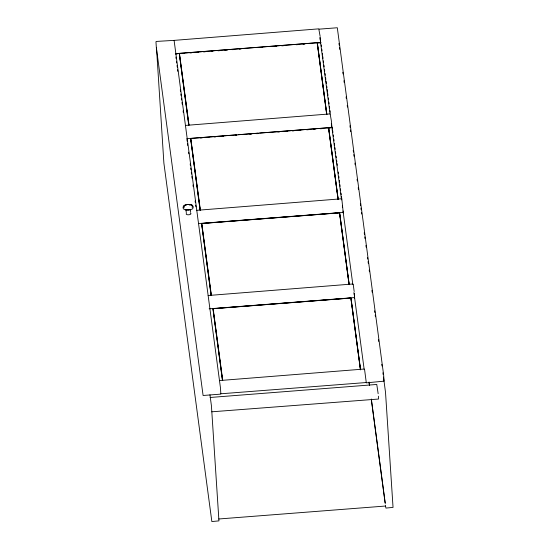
<?xml version="1.0" encoding="UTF-8"?>
<svg xmlns="http://www.w3.org/2000/svg" width="549" height="549" viewBox="0 0 549 549"><rect width="100%" height="100%" fill="white"/><g stroke="black" fill="none" stroke-linecap="round" stroke-linejoin="round"><path stroke-width="0.82" d="M190.647 212.134L190.462 209.567M183.579 206.973L184.107 206.067L185.72 205.278M192.63 206.424L191.272 205.23M192.102 207.302L192.555 206.767M192.541 206.801L191.992 205.237M156.499 47.941L163.89 163.142L211.852 521.55L218.948 520.871L211.427 405.807L209.951 394.772M174.095 40.379L156.3 41.429L155.957 41.786L156.348 47.715L203.096 395.486L220.506 394.141L220.842 393.784L220.458 387.855L174.095 40.379L318.784 28.85L320.142 36.447M185.438 125.426L330.134 113.897L331.486 121.487L331.877 127.423M319.168 29.152L337.306 27.752L383.669 375.221L384.053 381.157L366.307 382.859L364.557 369.34M196.768 210.322L341.457 198.793M208.133 295.52L352.829 283.991M219.483 380.56L364.172 369.038M210.089 397.483L376.772 384.458L378.144 393.702M365.922 382.557L220.842 393.784M190.352 209.416L188.3 209.91M190.51 209.643C194.936 209.293 193.632 203.521 189.323 204.736M190.681 209.594L189.446 209.896M186.681 204.907C182.261 204.29 181.602 210.089 186.056 209.924M186.859 204.592L189.103 204.454M185.885 209.903L189.535 209.869M320.904 42.403L175.467 53.651L175.495 54.083L177.197 53.953M188.732 125.048L179.276 53.431L317.315 42.753L326.902 114.569M182.302 53.555L184.004 53.425M189.954 52.965L191.656 52.834M196.762 52.436L198.457 52.306M203.562 51.908L205.264 51.778M211.221 51.318L212.916 51.187M218.022 50.789L219.724 50.659M224.829 50.268L227.375 50.069M232.481 49.671L234.183 49.54M239.282 49.149L240.984 49.012M260.549 47.502L262.25 47.372M275.008 46.384L276.71 46.253M281.809 45.855L283.51 45.725M296.268 44.737L297.97 44.606M303.075 44.208L304.777 44.078M310.727 43.618L312.429 43.488M317.535 43.09L320.932 42.829M186.811 138.671L332.248 127.416L332.474 129.097M200.076 210.061L190.62 138.451L236.633 134.889M238.335 134.759L257.934 133.242M259.643 133.105L328.659 127.766L338.246 199.589M192.795 138.636L194.497 138.506M200.447 138.046L202.149 137.916M207.254 137.518L208.949 137.387M214.055 136.989L215.757 136.859M221.714 136.399L223.409 136.269M235.322 135.349L237.017 135.212M249.774 134.231L251.476 134.093M256.582 133.702L258.284 133.572M271.041 132.583L272.743 132.453M277.842 132.055L279.544 131.925M285.501 131.465L287.202 131.335M292.301 130.937L294.003 130.806M299.109 130.408L300.811 130.278M306.761 129.818L308.463 129.688M313.568 129.29L315.27 129.159M320.369 128.768L322.071 128.631M328.028 128.171L330.573 127.972M198.628 223.553L343.221 212.367L343.269 212.95M211.063 295.156L201.607 223.539L339.646 212.854L349.233 284.691M209.148 308.819L354.585 297.565L354.633 298.148M222.427 380.354L212.971 308.737L351.017 298.052L360.597 369.889M187.051 210.027L188.293 210.02M189.199 204.859L190.325 204.983M186.784 209.835L185.809 209.395M191.985 205.23C189.59 203.61 183.126 204.303 183.695 207.35M211.818 411.805L378.515 399.041L378.474 396.193M218.722 518.99L385.412 506.041L385.501 505.176M183.702 207.364L184.196 207.803M185.864 209.444L186.303 212.648M338.953 43.392L339.186 45.087M339.522 47.639L339.749 49.335M342.809 72.255L343.036 73.957M343.942 80.751L344.168 82.446M346.09 96.878L346.316 98.58M347.229 105.367L347.455 107.069M349.946 125.748L350.173 127.443M350.509 129.989L350.736 131.691M353.227 150.364L353.453 152.066M353.796 154.612L354.023 156.314M354.929 163.101L355.155 164.803M357.083 179.235L357.31 180.93M358.216 187.724L358.442 189.426M360.364 203.857L360.59 205.552M360.933 208.098L361.16 209.8M361.496 212.346L361.729 214.041M364.22 232.721L364.447 234.423M364.783 236.969L365.01 238.664M365.915 245.458L366.142 247.153M367.501 257.344L367.727 259.039M368.07 261.592L368.297 263.287M369.202 270.081L369.429 271.776M371.92 290.455L372.147 292.15M374.638 310.83L374.864 312.532M375.207 315.078L375.434 316.773M378.494 339.701L378.721 341.396M381.775 364.316L382.001 366.018M382.907 372.812L383.133 374.507M383.476 377.053L385.515 392.336L393.043 507.4L385.94 508.079L385.563 506.26M369.072 382.042L369.525 385.439M371.337 399.027L385.274 503.474M369.024 382.303L369.36 384.849M371.399 400.132L385.11 502.863M341.842 199.095L343.207 212.312M353.213 284.293L354.187 291.581M321.24 44.929L321.467 46.61M321.803 49.136L322.03 50.817M322.366 53.342L322.592 55.03M322.819 56.712L323.038 58.393M323.375 60.918L323.601 62.607M323.937 65.132L324.164 66.813M324.5 69.339L324.727 71.027M325.063 73.552L325.289 75.234M325.626 77.759L325.852 79.44M326.072 81.128L326.408 83.654M326.744 86.179L326.971 87.861M327.197 89.542L327.533 92.067M327.76 93.755L327.986 95.437M328.323 97.962L328.542 99.65M328.885 102.176L329.105 103.857M329.441 106.382L329.668 108.064M330.004 110.589L330.23 112.277M332.701 130.786L332.927 132.467M333.264 134.992L333.483 136.674M333.819 139.199L334.046 140.887M334.382 143.413L334.609 145.094M334.945 147.619L335.171 149.301M335.508 151.833L335.734 153.514M336.07 156.04L336.297 157.721M336.633 160.246L336.853 161.934M337.079 163.616L337.306 165.297M338.205 172.036L338.431 173.717M338.767 176.243L338.987 177.924M339.33 180.456L339.55 182.138M339.886 184.663L340.112 186.344M340.449 188.87L340.675 190.558M341.011 193.083L341.238 194.765M341.464 196.446L341.801 198.971M319.895 37.634L320.239 40.18M320.465 41.882L330.1 114.096M331.349 123.443L341.547 199.898M342.343 205.848L342.569 207.549M343.022 210.946L352.815 284.506M353.906 292.5L354.242 295.053M354.469 296.748L364.152 369.264M338.115 199.383L328.659 127.766M317.137 42.678L326.696 114.35L317.315 42.753M328.48 127.691L338.04 199.362M349.102 284.471L339.646 212.854M351.092 299.404L360.357 368.825M349.034 284.471L339.467 212.799L201.792 223.45L211.351 295.122M360.398 369.669L350.838 297.997L213.156 308.648L222.722 380.32M179.454 53.328L189.021 125.007M190.798 138.348L200.364 210.02M179.276 53.431L188.856 125.254M190.62 138.451L200.2 210.267M201.607 223.539L211.193 295.369M212.971 308.737L222.558 380.567M175.92 57.021L176.14 58.702M176.476 61.234L176.703 62.915M177.039 65.441L177.265 67.122M177.602 69.648L177.828 71.336M180.298 89.858L180.525 91.539M180.861 94.064L181.081 95.746M181.424 98.271L181.644 99.959M181.98 102.485L182.206 104.166M183.105 110.898L183.332 112.586M186.921 139.508L187.147 141.196M187.483 143.721L187.71 145.403M188.609 152.142L188.835 153.823M190.18 163.925L190.407 165.606M190.743 168.131L190.97 169.819M191.306 172.345L191.526 174.026M191.869 176.552L192.088 178.24M192.987 184.972L193.214 186.653M195.121 200.968L195.348 202.65M195.684 205.175L195.911 206.863M354.297 293.276L354.572 297.51M320.197 37.291L320.527 42.376M190.201 212.985A2.374 0.995 -3.7 0 1 190.414 214.323A2.374 0.995 -3.7 0 1 187.25 214.693A2.374 0.995 -3.7 0 1 186.488 213.424"/></g></svg>
